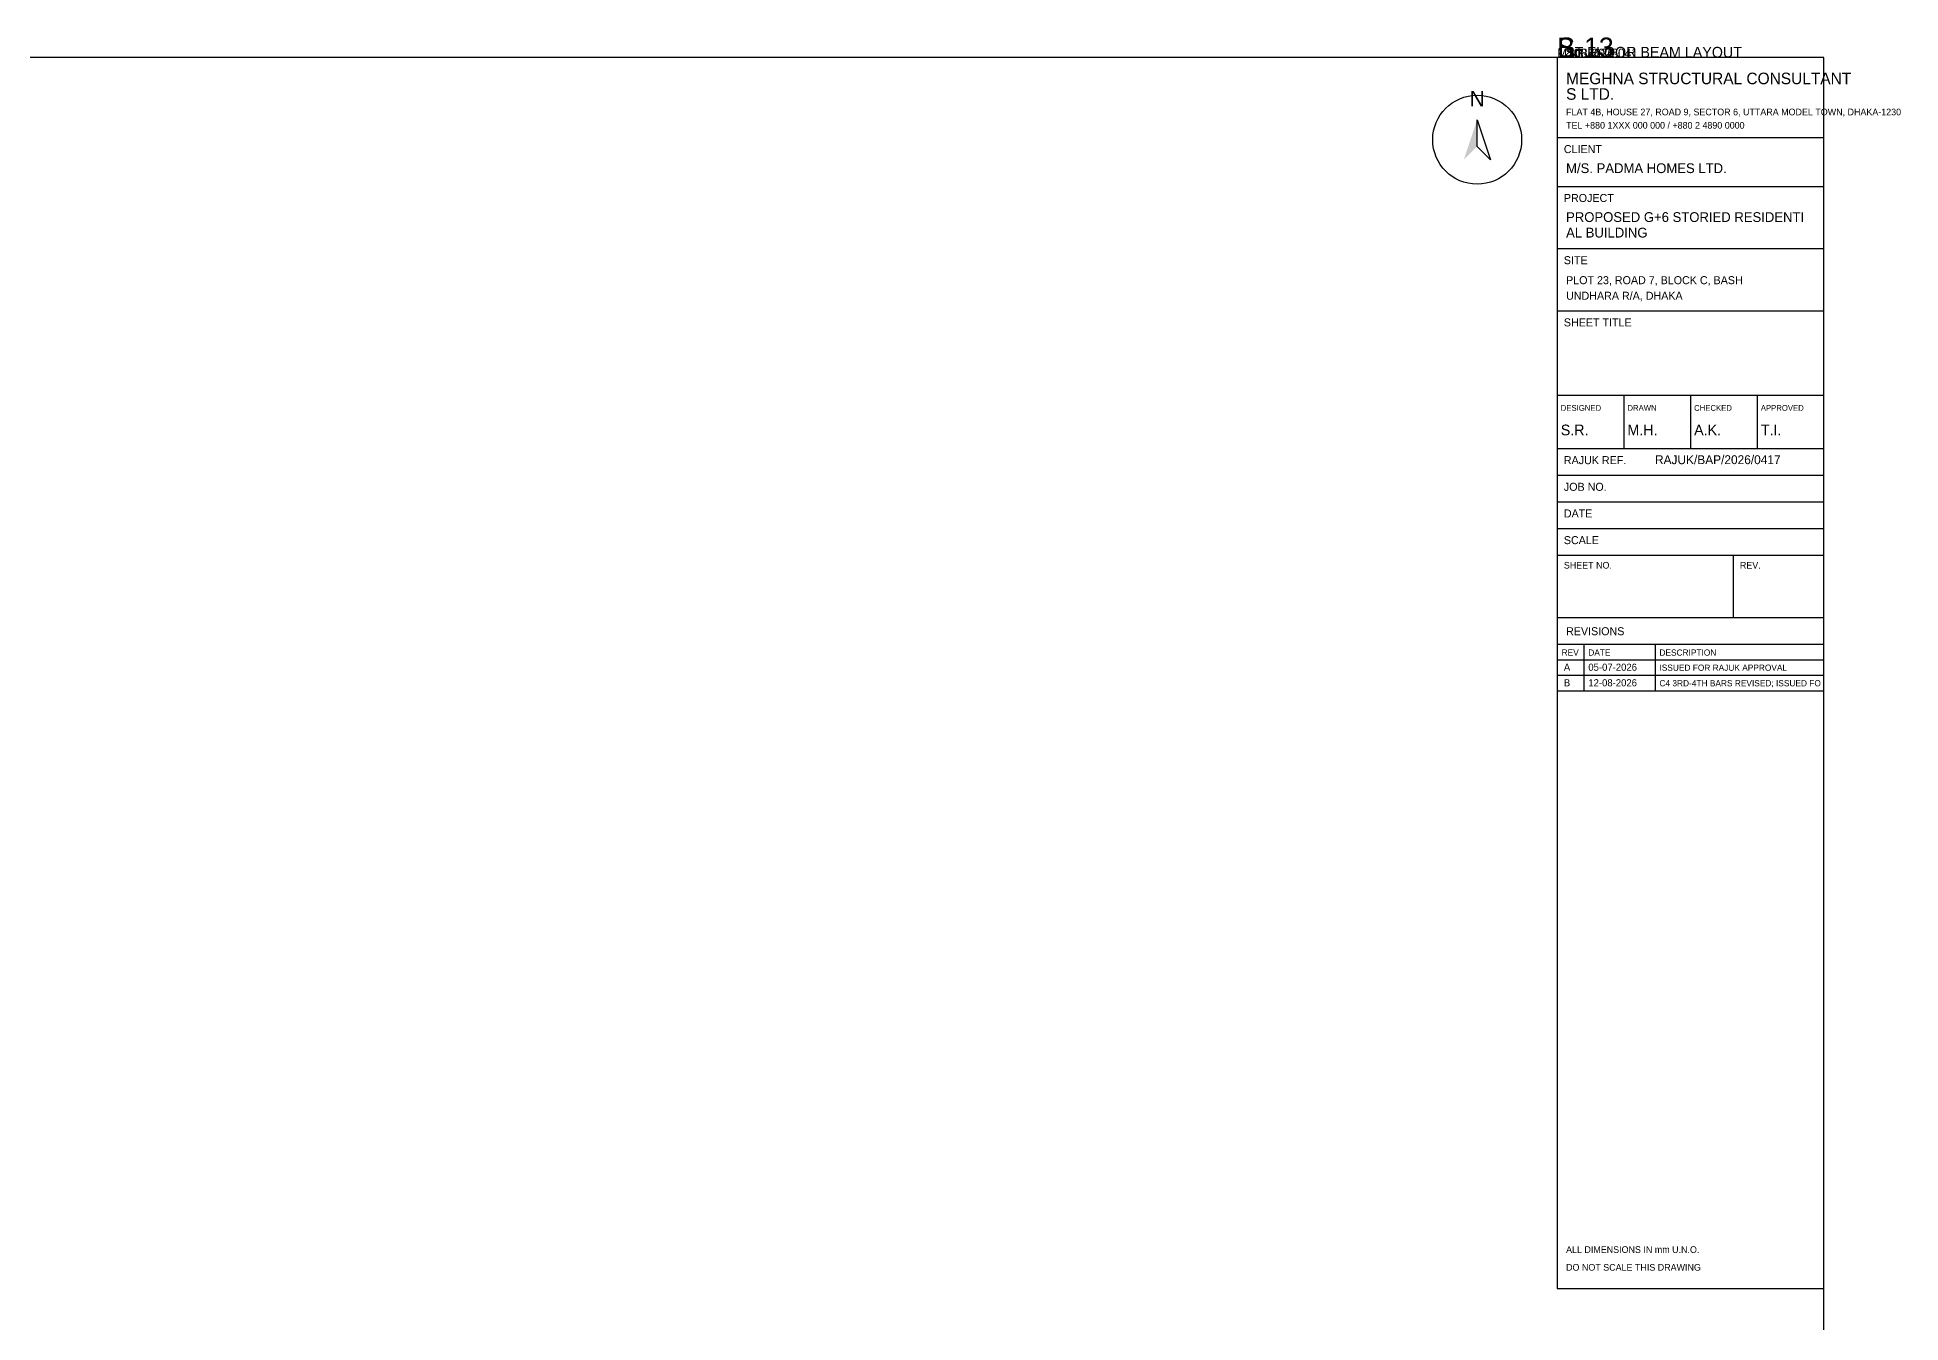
# Model space of a CAD drawing. Extents: x 1000 to 743527, y -207200 to 58857.
# Drawn here: x 513413 to 555327, y -39472 to -10543 of the extents above; entities that cross this region are included whole.
import ezdxf
from ezdxf.enums import TextEntityAlignment as Align

# ---------------------------------------------------------------- set-up
doc = ezdxf.new("R2010")
doc.units = 0
for name, color, linetype in [('Arrow', 7, 'Continuous'), ('Sheet', 7, 'Continuous'), ('Text-1', 7, 'Continuous'), ('TITLE', 7, 'Continuous')]:
    doc.layers.add(name, color=color, linetype=linetype)

# ---------------------------------------------------------------- blocks, each defined once
blk = doc.blocks.new('TITLE_BLOCK')
at = {"layer": 'TITLE'}
for p, q in [((0, -18), (60, -18)), ((0, -29), (60, -29)), ((0, -43), (60, -43)), ((0, -57), (60, -57)), ((0, -76), (60, -76)), ((0, -76), (0, -88)), ((15, -76), (15, -88)), ((30, -76), (30, -88)), ((45, -76), (45, -88)), ((0, -88), (60, -88)), ((0, -94), (60, -94)), ((0, -100), (60, -100)), ((0, -106), (60, -106)), ((0, -112), (60, -112)), ((39.6, -112), (39.6, -126)), ((0, -126), (60, -126)), ((0, -132), (60, -132)), ((0, -132), (60, -132)), ((6, -132), (6, -142.5)), ((22, -132), (22, -142.5)), ((0, -135.5), (60, -135.5)), ((0, -139), (60, -139)), ((0, -142.5), (60, -142.5))]:
    blk.add_line(p, q, dxfattribs=at)
blk.add_lwpolyline([(0, -277), (60, -277), (60, 0), (0, 0)], close=True, dxfattribs=at)
at = {"layer": 'Text-1'}
for tag, height in [('SHEETNO', 4.5), ('REV', 4.5), ('JOBNO', 2), ('SCALE', 2), ('SHEETTITLE', 2.4), ('SHEETTITLE2', 2.4), ('DATE', 2)]:
    blk.add_attdef(tag, (0, 0), '', height=height, dxfattribs=at)
at = {"layer": 'TITLE'}
for s, height, p in [('MEGHNA STRUCTURAL CONSULTANT', 2.6, (2, -6)), ('S LTD.', 2.6, (2, -9.5)), ('FLAT 4B, HOUSE 27, ROAD 9, SECTOR 6, UTTARA MODEL TOWN, DHAKA-1230', 1.5, (2, -13)), ('TEL +880 1XXX 000 000 / +880 2 4890 0000', 1.5, (2, -16)), ('CLIENT', 1.8, (1.5, -21.5)), ('M/S. PADMA HOMES LTD.', 2.2, (2, -26)), ('PROJECT', 1.8, (1.5, -32.5)), ('PROPOSED G+6 STORIED RESIDENTI', 2.2, (2, -37)), ('AL BUILDING', 2.2, (2, -40.5)), ('SITE', 1.8, (1.5, -46.5)), ('PLOT 23, ROAD 7, BLOCK C, BASH', 1.8, (2, -51)), ('UNDHARA R/A, DHAKA', 1.8, (2, -54.5)), ('SHEET TITLE', 1.8, (1.5, -60.5)), ('DESIGNED', 1.3, (0.8, -79.5)), ('DRAWN', 1.3, (15.8, -79.5)), ('CHECKED', 1.3, (30.8, -79.5)), ('APPROVED', 1.3, (45.8, -79.5)), ('S.R.', 2.4, (0.8, -85)), ('M.H.', 2.4, (15.8, -85)), ('A.K.', 2.4, (30.8, -85)), ('T.I.', 2.4, (45.8, -85)), ('RAJUK REF.', 1.8, (1.5, -91.5)), ('RAJUK/BAP/2026/0417', 2, (22, -91.5)), ('JOB NO.', 1.8, (1.5, -97.5)), ('DATE', 1.8, (1.5, -103.5)), ('SCALE', 1.8, (1.5, -109.5)), ('SHEET NO.', 1.5, (1.5, -115)), ('REV.', 1.5, (41.1, -115)), ('REVISIONS', 1.8, (2, -130)), ('REV', 1.4, (1, -134.6)), ('DATE', 1.4, (7, -134.6)), ('DESCRIPTION', 1.4, (23, -134.6)), ('ALL DIMENSIONS IN mm U.N.O.', 1.5, (2, -269)), ('DO NOT SCALE THIS DRAWING', 1.5, (2, -273))]:
    blk.add_text(s, height=height, dxfattribs=at).set_placement(p)
blk = doc.blocks.new('NORTH_ARROW')
at = {"layer": 'Arrow'}
blk.add_lwpolyline([(0, 0), (3, -9), (0, -6)], close=True, dxfattribs=at)
blk.add_circle((0, -4.5), 10, dxfattribs=at)
blk.add_solid([(0, 0), (-3, -9), (0, -6)], dxfattribs=at)
at = {"layer": 'Text-1'}
blk.add_text('N', height=3.5, dxfattribs=at).set_placement((0, 3), align=Align.CENTER)

msp = doc.modelspace()

# ---------------------------------------------------------------- linework, layer by layer
at = {"layer": 'Sheet'}
msp.add_lwpolyline([(471500, -68400), (553600, -68400), (553600, -11000), (471500, -11000)], close=True, dxfattribs=at)

# ---------------------------------------------------------------- block references
at = {"layer": 'Arrow', "xscale": 100, "yscale": 100}
msp.add_blockref('NORTH_ARROW', (545800, -12400), dxfattribs=at)
at = {"layer": 'TITLE', "xscale": 100, "yscale": 100}
msp.add_blockref('TITLE_BLOCK', (547600, -11000), dxfattribs=at).add_auto_attribs({'SHEETTITLE': '1ST FLOOR BEAM LAYOUT', 'JOBNO': 'MSC-2026-041', 'DATE': '12-08-2026', 'SCALE': '1:100', 'SHEETNO': 'S-13', 'REV': 'B'})

# ---------------------------------------------------------------- texts
at = {"layer": 'TITLE'}
for s, height, p in [('A', 160, (547750, -24800)), ('05-07-2026', 160, (548300, -24800)), ('ISSUED FOR RAJUK APPROVAL', 140, (549900, -24800)), ('B', 160, (547750, -25150)), ('12-08-2026', 160, (548300, -25150)), ('C4 3RD-4TH BARS REVISED; ISSUED FO', 140, (549900, -25150))]:
    msp.add_text(s, height=height, dxfattribs=at).set_placement(p)

doc.saveas('drawing.dxf')
